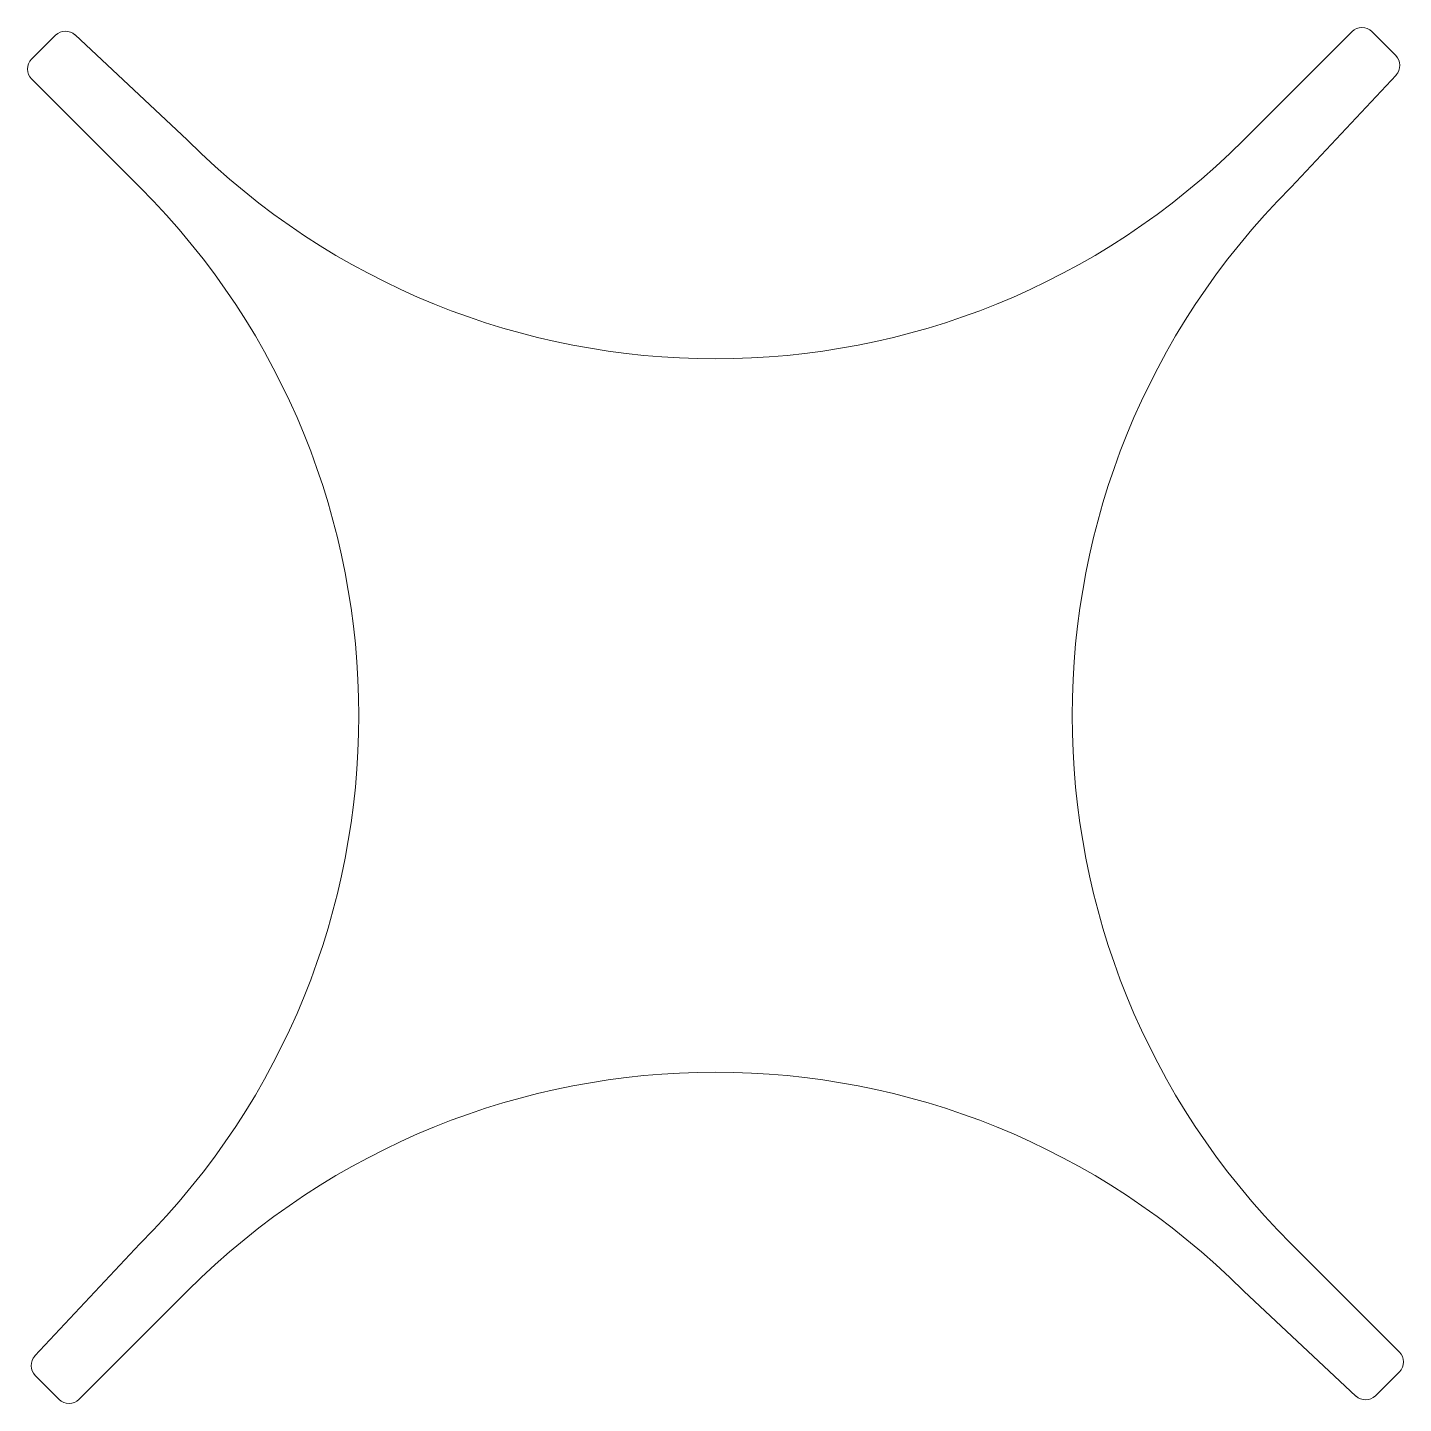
# Model space of a CAD drawing. Header units: millimetres. Extents: x -24.7 to 24.7, y -24.7 to 24.7.
import ezdxf

# ---------------------------------------------------------------- set-up
doc = ezdxf.new("R2010")
doc.units = ezdxf.units.MM

msp = doc.modelspace()

# ---------------------------------------------------------------- linework, layer by layer
at = {"color": 7, "linetype": 'Continuous', "lineweight": 15}
for p, q in [((-24.536, 23.547), (-23.674, 24.406)), ((-22.979, 24.417), (-18.95, 20.648)), ((18.95, 20.648), (22.839, 24.536)), ((23.547, 24.536), (24.406, 23.674)), ((-20.648, 18.95), (-24.536, 22.839)), ((24.417, 22.979), (20.648, 18.95)), ((-24.417, -22.979), (-20.648, -18.95)), ((20.648, -18.95), (24.536, -22.839)), ((-18.95, -20.648), (-22.839, -24.536)), ((22.979, -24.417), (18.95, -20.648)), ((-23.547, -24.536), (-24.406, -23.674)), ((24.536, -23.547), (23.674, -24.406))]:
    msp.add_line(p, q, dxfattribs=at)
for centre, radius, start, end in [((23.193, 24.183), 0.5, 44.9133, 135), ((-23.321, 24.051), 0.5, 46.9092, 134.9133), ((-24.183, 23.193), 0.5, 134.9133, 225), ((24.051, 23.321), 0.5, 316.9092, 44.9133), ((0, 39.598), 26.8, 225, 315), ((-39.598, 0), 26.8, 315, 45), ((39.598, 0), 26.8, 135, 225), ((0, -39.598), 26.8, 45, 135), ((-24.051, -23.321), 0.5, 136.9092, 224.9133), ((24.183, -23.193), 0.5, 314.9133, 45), ((-23.193, -24.183), 0.5, 224.9133, 315), ((23.321, -24.051), 0.5, 226.9092, 314.9133)]:
    msp.add_arc(centre, radius, start, end, dxfattribs=at)

doc.saveas('drawing.dxf')
